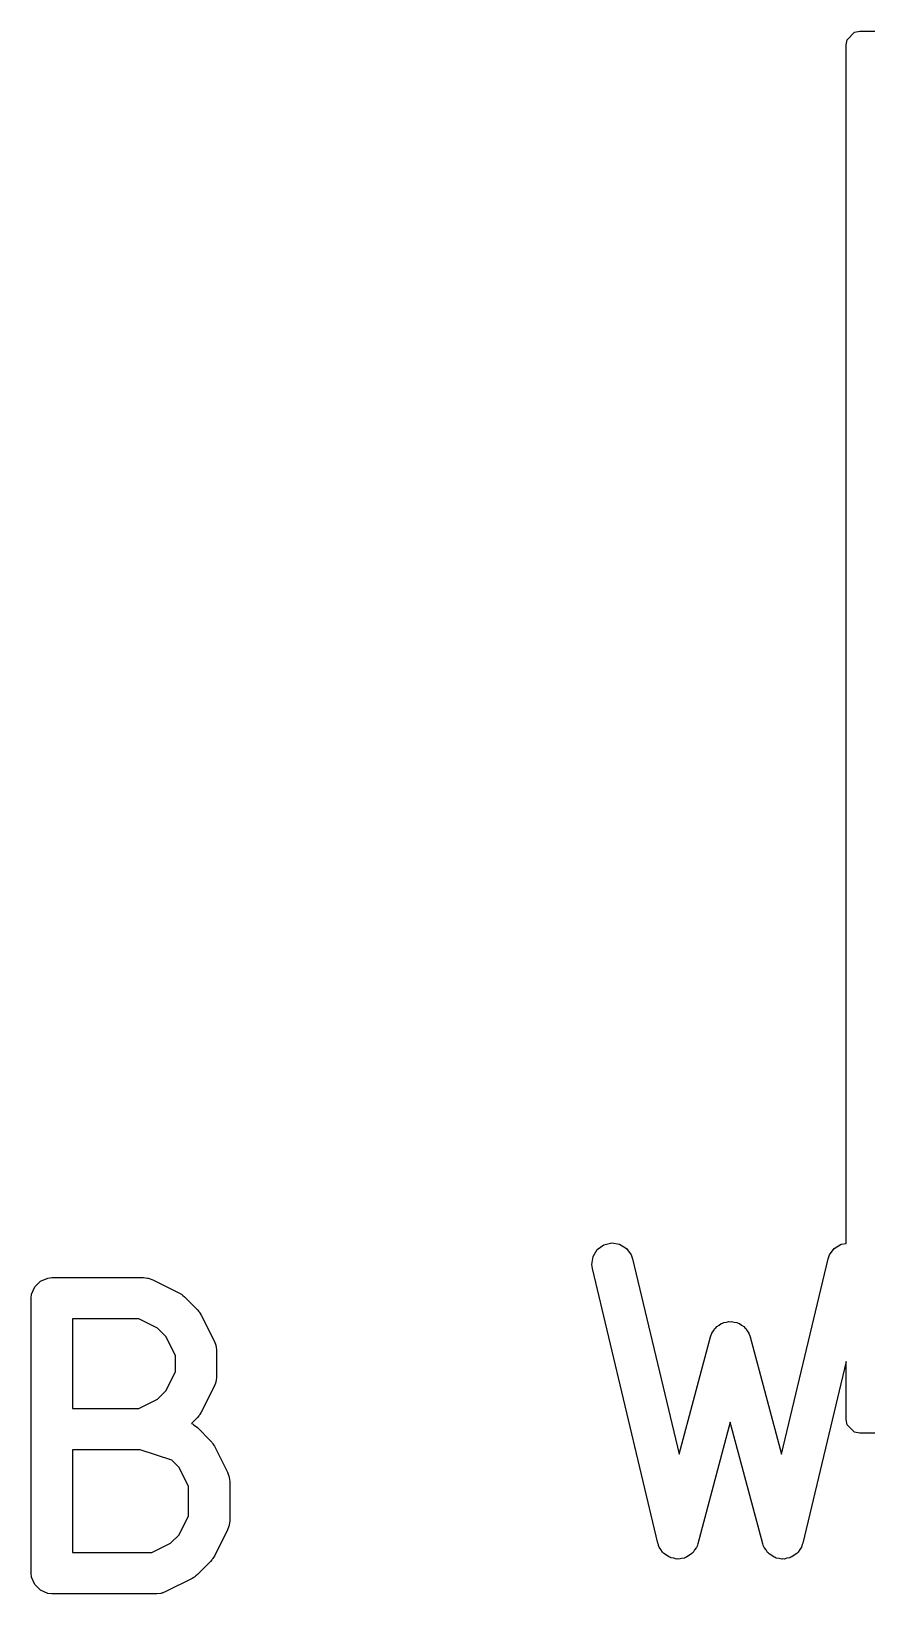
# Model space of a CAD drawing. Header units: millimetres. Extents: x 73 to 176, y -160 to -92.
# Drawn here: x 95.54 to 98.57, y -106.67 to -100.99 of the extents above; entities that cross this region are included whole.
import ezdxf

# ---------------------------------------------------------------- set-up
doc = ezdxf.new("R2010")
doc.units = ezdxf.units.MM
doc.layers.add('F.Fab', color=9, linetype='CONTINUOUS', true_color=0xafafaf)

msp = doc.modelspace()

# ---------------------------------------------------------------- linework, layer by layer
at = {"layer": 'F.Fab', "linetype": 'CONTINUOUS'}
for p, q in [((98.502806, -101.016866), (98.529866, -100.989806)), ((98.529866, -100.989806), (98.549, -100.986)), ((98.549, -100.986), (103.549, -100.986)), ((98.499, -101.036), (98.502806, -101.016866)), ((98.499, -105.395542), (98.499, -101.036)), ((97.579161, -105.442728), (97.594497, -105.417806)), ((97.594497, -105.417806), (97.618204, -105.400649)), ((97.618204, -105.400649), (97.646672, -105.393871)), ((97.646672, -105.393871), (97.675567, -105.398504)), ((97.675567, -105.398504), (97.700489, -105.41384)), ((97.700489, -105.41384), (97.717646, -105.437547)), ((98.438449, -105.437547), (98.455606, -105.41384)), ((98.455606, -105.41384), (98.480528, -105.398504)), ((98.480528, -105.398504), (98.499, -105.395542)), ((97.574528, -105.471623), (97.579161, -105.442728)), ((97.576516, -105.486191), (97.574528, -105.471623)), ((97.814611, -106.486191), (97.576516, -105.486191)), ((97.717646, -105.437547), (97.722436, -105.451447)), ((97.722436, -105.451447), (97.891687, -106.162303)), ((98.264406, -106.162303), (98.433659, -105.451448)), ((98.433659, -105.451448), (98.438449, -105.437547)), ((95.549116, -105.553151), (95.569808, -105.532459)), ((95.569808, -105.532459), (95.596844, -105.52126)), ((95.596844, -105.52126), (95.611476, -105.519819)), ((95.611476, -105.519819), (95.944809, -105.519819)), ((95.944809, -105.519819), (95.959441, -105.52126)), ((95.959441, -105.52126), (95.96193, -105.522291)), ((95.96193, -105.522291), (95.964618, -105.522482)), ((95.964618, -105.522482), (95.97835, -105.527737)), ((95.97835, -105.527737), (96.073588, -105.575356)), ((95.536476, -105.594819), (95.537917, -105.580187)), ((95.536476, -106.594819), (95.536476, -105.594819)), ((95.537917, -105.580187), (95.549116, -105.553151)), ((96.073588, -105.575356), (96.079887, -105.57932)), ((96.079887, -105.57932), (96.081715, -105.580078)), ((96.081715, -105.580078), (96.083771, -105.581766)), ((96.083771, -105.581766), (96.086031, -105.583188)), ((96.086031, -105.583188), (96.08733, -105.584686)), ((96.08733, -105.584686), (96.09308, -105.589405)), ((96.09308, -105.589405), (96.140699, -105.637024)), ((96.140699, -105.637024), (96.145417, -105.642773)), ((96.145417, -105.642773), (96.146916, -105.644073)), ((96.146916, -105.644073), (96.148337, -105.646332)), ((96.148337, -105.646332), (96.150026, -105.648389)), ((96.150026, -105.648389), (96.150783, -105.650216)), ((96.150783, -105.650216), (96.154748, -105.656516)), ((96.154748, -105.656516), (96.202367, -105.751754)), ((95.927104, -105.669819), (95.686476, -105.669819)), ((95.686476, -105.669819), (95.686476, -105.996009)), ((95.99562, -105.704077), (95.927104, -105.669819)), ((96.026027, -105.734484), (95.99562, -105.704077)), ((98.010742, -105.721441), (98.016759, -105.71358)), ((98.016759, -105.71358), (98.021718, -105.705015)), ((98.021718, -105.705015), (98.025575, -105.702062)), ((98.025575, -105.702062), (98.028529, -105.698204)), ((98.028529, -105.698204), (98.037096, -105.693243)), ((98.037096, -105.693243), (98.044956, -105.687228)), ((98.044956, -105.687228), (98.049648, -105.685976)), ((98.049648, -105.685976), (98.053854, -105.683542)), ((98.053854, -105.683542), (98.063671, -105.682237)), ((98.063671, -105.682237), (98.073232, -105.679688)), ((98.073232, -105.679688), (98.078044, -105.680327)), ((98.078044, -105.680327), (98.082863, -105.679687)), ((98.082863, -105.679687), (98.092433, -105.682239)), ((98.092433, -105.682239), (98.10224, -105.683542)), ((98.10224, -105.683542), (98.106441, -105.685974)), ((98.106441, -105.685974), (98.111138, -105.687227)), ((98.111138, -105.687227), (98.119, -105.693245)), ((98.119, -105.693245), (98.127565, -105.698204)), ((98.127565, -105.698204), (98.130517, -105.702061)), ((98.130517, -105.702061), (98.134376, -105.705015)), ((98.134376, -105.705015), (98.139337, -105.713583)), ((98.139337, -105.713583), (98.145352, -105.721442)), ((96.060285, -105.803), (96.026027, -105.734484)), ((96.202367, -105.751754), (96.207622, -105.765485)), ((96.207622, -105.765485), (96.207813, -105.768174)), ((96.207813, -105.768174), (96.208844, -105.770663)), ((96.208844, -105.770663), (96.210285, -105.785295)), ((97.891687, -106.162303), (98.005579, -105.735208)), ((98.005579, -105.735208), (98.006864, -105.731779)), ((98.006864, -105.731779), (98.007056, -105.73034)), ((98.007056, -105.73034), (98.008045, -105.72863)), ((98.008045, -105.72863), (98.010742, -105.721441)), ((98.145352, -105.721442), (98.148046, -105.728626)), ((98.148046, -105.728626), (98.149038, -105.730339)), ((98.149038, -105.730339), (98.149229, -105.73178)), ((98.149229, -105.73178), (98.150515, -105.735208)), ((98.150515, -105.735208), (98.264406, -106.162303)), ((96.060285, -105.862828), (96.060285, -105.803)), ((96.210285, -105.785295), (96.210285, -105.880533)), ((98.499, -105.824621), (98.341483, -106.486191)), ((98.499, -106.036), (98.499, -105.824621)), ((96.026027, -105.931344), (96.060285, -105.862828)), ((96.210285, -105.880533), (96.208844, -105.895165)), ((95.99562, -105.961751), (96.026027, -105.931344)), ((96.202367, -105.914074), (96.154748, -106.009312)), ((96.207622, -105.900343), (96.202367, -105.914074)), ((96.207813, -105.897653), (96.207622, -105.900343)), ((96.208844, -105.895165), (96.207813, -105.897653)), ((95.686476, -105.996009), (95.927104, -105.996009)), ((95.927104, -105.996009), (95.99562, -105.961751)), ((96.140699, -106.028804), (96.11874, -106.050762)), ((96.11874, -106.050762), (96.124808, -106.053471)), ((96.124808, -106.053471), (96.126843, -106.055236)), ((96.126843, -106.055236), (96.129334, -106.056268)), ((96.129334, -106.056268), (96.140699, -106.065595)), ((96.145417, -106.023054), (96.140699, -106.028804)), ((96.146916, -106.021755), (96.145417, -106.023054)), ((96.148337, -106.019495), (96.146916, -106.021755)), ((96.150026, -106.017439), (96.148337, -106.019495)), ((96.150783, -106.015611), (96.150026, -106.017439)), ((96.154748, -106.009312), (96.150783, -106.015611)), ((98.078046, -106.045613), (97.960039, -106.488144)), ((98.196055, -106.488144), (98.078046, -106.045613)), ((98.502806, -106.055134), (98.499, -106.036)), ((98.529866, -106.082194), (98.502806, -106.055134)), ((96.140699, -106.065595), (96.188318, -106.113214)), ((96.188318, -106.113214), (96.193036, -106.118963)), ((98.549, -106.086), (98.529866, -106.082194)), ((99.239943, -106.086), (98.549, -106.086)), ((95.932639, -106.146009), (95.686476, -106.146009)), ((95.686476, -106.146009), (95.686476, -106.519819)), ((96.047152, -106.18418), (95.932639, -106.146009)), ((96.193036, -106.118963), (96.194535, -106.120263)), ((96.194535, -106.120263), (96.195956, -106.122522)), ((96.195956, -106.122522), (96.197645, -106.124579)), ((96.197645, -106.124579), (96.198402, -106.126406)), ((96.198402, -106.126406), (96.202367, -106.132706)), ((96.202367, -106.132706), (96.249986, -106.227944)), ((96.073646, -106.210674), (96.047152, -106.18418)), ((96.107904, -106.27919), (96.073646, -106.210674)), ((96.249986, -106.227944), (96.255241, -106.241675)), ((96.107904, -106.386637), (96.107904, -106.27919)), ((96.255241, -106.241675), (96.255432, -106.244364)), ((96.255432, -106.244364), (96.256463, -106.246853)), ((96.256463, -106.246853), (96.257904, -106.261485)), ((96.257904, -106.261485), (96.257904, -106.404342)), ((96.073645, -106.455153), (96.107904, -106.386637)), ((96.043238, -106.485561), (96.073645, -106.455153)), ((96.249986, -106.437883), (96.202367, -106.533121)), ((96.255241, -106.424152), (96.249986, -106.437883)), ((96.255432, -106.421462), (96.255241, -106.424152)), ((96.256463, -106.418974), (96.255432, -106.421462)), ((96.257904, -106.404342), (96.256463, -106.418974)), ((95.974723, -106.519819), (96.043238, -106.485561)), ((97.81634, -106.49121), (97.814611, -106.486191)), ((97.81658, -106.493012), (97.81634, -106.49121)), ((97.817522, -106.49464), (97.81658, -106.493012)), ((97.819401, -106.500091), (97.817522, -106.49464)), ((97.825787, -106.508915), (97.819401, -106.500091)), ((97.831242, -106.518337), (97.825787, -106.508915)), ((97.948257, -106.510556), (97.94255, -106.519832)), ((97.954876, -106.50191), (97.948257, -106.510556)), ((97.956901, -106.49651), (97.954876, -106.50191)), ((97.957886, -106.49491), (97.956901, -106.49651)), ((97.958173, -106.493118), (97.957886, -106.49491)), ((97.960039, -106.488144), (97.958173, -106.493118)), ((98.19792, -106.493119), (98.196055, -106.488144)), ((98.198208, -106.49491), (98.19792, -106.493119)), ((98.199192, -106.496509), (98.198208, -106.49491)), ((98.201218, -106.501911), (98.199192, -106.496509)), ((98.207838, -106.510559), (98.201218, -106.501911)), ((98.213544, -106.519832), (98.207838, -106.510559)), ((98.330307, -106.508914), (98.324852, -106.518337)), ((98.336693, -106.500091), (98.330307, -106.508914)), ((98.33857, -106.494642), (98.336693, -106.500091)), ((98.339514, -106.493013), (98.33857, -106.494642)), ((98.339753, -106.491209), (98.339514, -106.493013)), ((98.341483, -106.486191), (98.339753, -106.491209)), ((95.686476, -106.519819), (95.974723, -106.519819)), ((96.188318, -106.552613), (96.1407, -106.600232)), ((96.193036, -106.546863), (96.188318, -106.552613)), ((96.194535, -106.545564), (96.193036, -106.546863)), ((96.195956, -106.543305), (96.194535, -106.545564)), ((96.197646, -106.541247), (96.195956, -106.543305)), ((96.198403, -106.539417), (96.197646, -106.541247)), ((96.202367, -106.533121), (96.198403, -106.539417)), ((97.834299, -106.520677), (97.831242, -106.518337)), ((97.836558, -106.523798), (97.834299, -106.520677)), ((97.845833, -106.529505), (97.836558, -106.523798)), ((97.85448, -106.536124), (97.845833, -106.529505)), ((97.8582, -106.537116), (97.85448, -106.536124)), ((97.86148, -106.539134), (97.8582, -106.537116)), ((97.872234, -106.540858), (97.86148, -106.539134)), ((97.882756, -106.543664), (97.872234, -106.540858)), ((97.886571, -106.543157), (97.882756, -106.543664)), ((97.890375, -106.543767), (97.886571, -106.543157)), ((97.900973, -106.541243), (97.890375, -106.543767)), ((97.911764, -106.53981), (97.900973, -106.541243)), ((97.915095, -106.537881), (97.911764, -106.53981)), ((97.918843, -106.536989), (97.915095, -106.537881)), ((97.927667, -106.530602), (97.918843, -106.536989)), ((97.937089, -106.525148), (97.927667, -106.530602)), ((97.939429, -106.52209), (97.937089, -106.525148)), ((97.94255, -106.519832), (97.939429, -106.52209)), ((98.216664, -106.52209), (98.213544, -106.519832)), ((98.219005, -106.525148), (98.216664, -106.52209)), ((98.228426, -106.530602), (98.219005, -106.525148)), ((98.237251, -106.536989), (98.228426, -106.530602)), ((98.240998, -106.537881), (98.237251, -106.536989)), ((98.24433, -106.53981), (98.240998, -106.537881)), ((98.255123, -106.541244), (98.24433, -106.53981)), ((98.265719, -106.543767), (98.255123, -106.541244)), ((98.26952, -106.543157), (98.265719, -106.543767)), ((98.273339, -106.543665), (98.26952, -106.543157)), ((98.28387, -106.540856), (98.273339, -106.543665)), ((98.294614, -106.539134), (98.28387, -106.540856)), ((98.29789, -106.537118), (98.294614, -106.539134)), ((98.301614, -106.536125), (98.29789, -106.537118)), ((98.310264, -106.529503), (98.301614, -106.536125)), ((98.319536, -106.523798), (98.310264, -106.529503)), ((98.321794, -106.520677), (98.319536, -106.523798)), ((98.324852, -106.518337), (98.321794, -106.520677)), ((95.537917, -106.609451), (95.536476, -106.594819)), ((95.549116, -106.636487), (95.537917, -106.609451)), ((96.121207, -106.614282), (96.025969, -106.661901)), ((96.127506, -106.610317), (96.121207, -106.614282)), ((96.129334, -106.60956), (96.127506, -106.610317)), ((96.13139, -106.607872), (96.129334, -106.60956)), ((96.13365, -106.60645), (96.13139, -106.607872)), ((96.13495, -106.60495), (96.13365, -106.60645)), ((96.1407, -106.600232), (96.13495, -106.60495)), ((95.569808, -106.657179), (95.549116, -106.636487)), ((95.596844, -106.668378), (95.569808, -106.657179)), ((95.611476, -106.669819), (95.596844, -106.668378)), ((95.992428, -106.669819), (95.611476, -106.669819)), ((96.00706, -106.668378), (95.992428, -106.669819)), ((96.009549, -106.667346), (96.00706, -106.668378)), ((96.012237, -106.667156), (96.009549, -106.667346)), ((96.025969, -106.661901), (96.012237, -106.667156))]:
    msp.add_line(p, q, dxfattribs=at)

doc.saveas('drawing.dxf')
